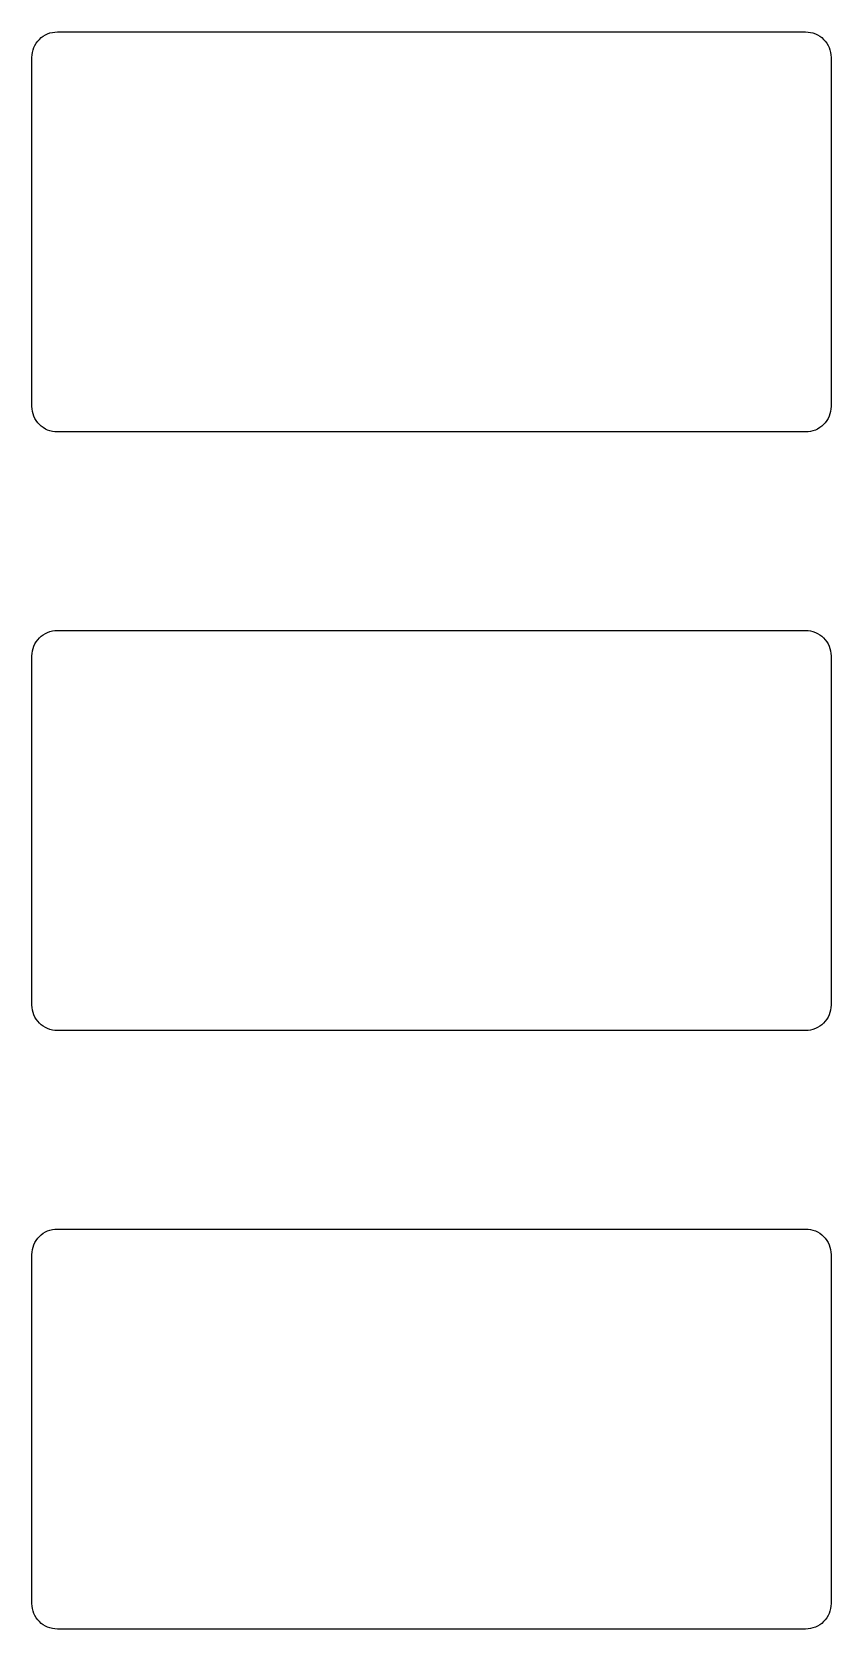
# Model space of a CAD drawing. Extents: x 0.49 to 2.43, y -7.79 to -4.97.
# Drawn here: x 0.9389 to 1.002, y -5.8662 to -5.7401 of the extents above; entities that cross this region are included whole.
import ezdxf

# ---------------------------------------------------------------- set-up
doc = ezdxf.new("R2010")
doc.units = 0
doc.header["$MEASUREMENT"] = 0
doc.layers.add('BLACK', color=7, linetype='CONTINUOUS')

msp = doc.modelspace()

# ---------------------------------------------------------------- linework, layer by layer
at = {"layer": 'BLACK', "linetype": 'CONTINUOUS'}
for p, q in [((0.939393, -5.74085), (0.939525, -5.74071)), ((0.939525, -5.74071), (0.939671, -5.74057)), ((0.939671, -5.74057), (0.939829, -5.74046)), ((0.939829, -5.74046), (0.939998, -5.74036)), ((0.939998, -5.74036), (0.940176, -5.74027)), ((0.940176, -5.74027), (0.940362, -5.7402)), ((0.940362, -5.7402), (0.940553, -5.74016)), ((0.940553, -5.74016), (0.940748, -5.74013)), ((0.940748, -5.74013), (0.940945, -5.74012)), ((0.940945, -5.74012), (1, -5.74012)), ((1, -5.74012), (1.0002, -5.74013)), ((1.0002, -5.74013), (1.00039, -5.74016)), ((1.00039, -5.74016), (1.00058, -5.7402)), ((1.00058, -5.7402), (1.00077, -5.74027)), ((1.00077, -5.74027), (1.00095, -5.74036)), ((1.00095, -5.74036), (1.00112, -5.74046)), ((1.00112, -5.74046), (1.00127, -5.74057)), ((1.00127, -5.74057), (1.00142, -5.74071)), ((1.00142, -5.74071), (1.00155, -5.74085)), ((0.938937, -5.74213), (0.938947, -5.74193)), ((0.938947, -5.74193), (0.938976, -5.74173)), ((0.938976, -5.74173), (0.939023, -5.74154)), ((0.939023, -5.74154), (0.93909, -5.74136)), ((0.93909, -5.74136), (0.939174, -5.74118)), ((0.939174, -5.74118), (0.939275, -5.74101)), ((0.939275, -5.74101), (0.939393, -5.74085)), ((1.00155, -5.74085), (1.00167, -5.74101)), ((1.00167, -5.74101), (1.00177, -5.74118)), ((1.00177, -5.74118), (1.00186, -5.74136)), ((1.00186, -5.74136), (1.00192, -5.74154)), ((1.00192, -5.74154), (1.00197, -5.74173)), ((1.00197, -5.74173), (1.002, -5.74193)), ((1.002, -5.74193), (1.00201, -5.74213)), ((0.938937, -5.76969), (0.938937, -5.74213)), ((1.00201, -5.74213), (1.00201, -5.76969)), ((0.938947, -5.76988), (0.938937, -5.76969)), ((1.00201, -5.76969), (1.002, -5.76988)), ((0.938976, -5.77008), (0.938947, -5.76988)), ((0.939023, -5.77027), (0.938976, -5.77008)), ((0.93909, -5.77045), (0.939023, -5.77027)), ((0.939174, -5.77063), (0.93909, -5.77045)), ((0.939275, -5.7708), (0.939174, -5.77063)), ((0.939393, -5.77096), (0.939275, -5.7708)), ((0.939525, -5.7711), (0.939393, -5.77096)), ((1.00155, -5.77096), (1.00142, -5.7711)), ((1.00167, -5.7708), (1.00155, -5.77096)), ((1.00177, -5.77063), (1.00167, -5.7708)), ((1.00186, -5.77045), (1.00177, -5.77063)), ((1.00192, -5.77027), (1.00186, -5.77045)), ((1.00197, -5.77008), (1.00192, -5.77027)), ((1.002, -5.76988), (1.00197, -5.77008)), ((0.939671, -5.77124), (0.939525, -5.7711)), ((0.939829, -5.77135), (0.939671, -5.77124)), ((0.939998, -5.77146), (0.939829, -5.77135)), ((0.940176, -5.77154), (0.939998, -5.77146)), ((0.940362, -5.77161), (0.940176, -5.77154)), ((0.940553, -5.77165), (0.940362, -5.77161)), ((0.940748, -5.77168), (0.940553, -5.77165)), ((0.940945, -5.77169), (0.940748, -5.77168)), ((1, -5.77169), (0.940945, -5.77169)), ((1.0002, -5.77168), (1, -5.77169)), ((1.00039, -5.77165), (1.0002, -5.77168)), ((1.00058, -5.77161), (1.00039, -5.77165)), ((1.00077, -5.77154), (1.00058, -5.77161)), ((1.00095, -5.77146), (1.00077, -5.77154)), ((1.00112, -5.77135), (1.00095, -5.77146)), ((1.00127, -5.77124), (1.00112, -5.77135)), ((1.00142, -5.7711), (1.00127, -5.77124)), ((0.940362, -5.78745), (0.940553, -5.7874)), ((0.940553, -5.7874), (0.940748, -5.78737)), ((0.940748, -5.78737), (0.940945, -5.78736)), ((0.940945, -5.78736), (1, -5.78736)), ((1, -5.78736), (1.0002, -5.78737)), ((1.0002, -5.78737), (1.00039, -5.7874)), ((1.00039, -5.7874), (1.00058, -5.78745)), ((0.939023, -5.78879), (0.93909, -5.7886)), ((0.93909, -5.7886), (0.939174, -5.78842)), ((0.939174, -5.78842), (0.939275, -5.78825)), ((0.939275, -5.78825), (0.939393, -5.7881)), ((0.939393, -5.7881), (0.939525, -5.78795)), ((0.939525, -5.78795), (0.939671, -5.78782)), ((0.939671, -5.78782), (0.939829, -5.7877)), ((0.939829, -5.7877), (0.939998, -5.7876)), ((0.939998, -5.7876), (0.940176, -5.78752)), ((0.940176, -5.78752), (0.940362, -5.78745)), ((1.00058, -5.78745), (1.00077, -5.78752)), ((1.00077, -5.78752), (1.00095, -5.7876)), ((1.00095, -5.7876), (1.00112, -5.7877)), ((1.00112, -5.7877), (1.00127, -5.78782)), ((1.00127, -5.78782), (1.00142, -5.78795)), ((1.00142, -5.78795), (1.00155, -5.7881)), ((1.00155, -5.7881), (1.00167, -5.78825)), ((1.00167, -5.78825), (1.00177, -5.78842)), ((1.00177, -5.78842), (1.00186, -5.7886)), ((1.00186, -5.7886), (1.00192, -5.78879)), ((0.938937, -5.78937), (0.938947, -5.78917)), ((0.938937, -5.81693), (0.938937, -5.78937)), ((0.938947, -5.78917), (0.938976, -5.78898)), ((0.938976, -5.78898), (0.939023, -5.78879)), ((1.00192, -5.78879), (1.00197, -5.78898)), ((1.00197, -5.78898), (1.002, -5.78917)), ((1.002, -5.78917), (1.00201, -5.78937)), ((1.00201, -5.78937), (1.00201, -5.81693)), ((0.938947, -5.81713), (0.938937, -5.81693)), ((0.938976, -5.81732), (0.938947, -5.81713)), ((0.939023, -5.81751), (0.938976, -5.81732)), ((0.93909, -5.8177), (0.939023, -5.81751)), ((1.00192, -5.81751), (1.00186, -5.8177)), ((1.00197, -5.81732), (1.00192, -5.81751)), ((1.002, -5.81713), (1.00197, -5.81732)), ((1.00201, -5.81693), (1.002, -5.81713)), ((0.939174, -5.81788), (0.93909, -5.8177)), ((0.939275, -5.81804), (0.939174, -5.81788)), ((0.939393, -5.8182), (0.939275, -5.81804)), ((0.939525, -5.81835), (0.939393, -5.8182)), ((0.939671, -5.81848), (0.939525, -5.81835)), ((0.939829, -5.8186), (0.939671, -5.81848)), ((0.939998, -5.8187), (0.939829, -5.8186)), ((0.940176, -5.81878), (0.939998, -5.8187)), ((0.940362, -5.81885), (0.940176, -5.81878)), ((0.940553, -5.8189), (0.940362, -5.81885)), ((0.940748, -5.81893), (0.940553, -5.8189)), ((1.00039, -5.8189), (1.0002, -5.81893)), ((1.00058, -5.81885), (1.00039, -5.8189)), ((1.00077, -5.81878), (1.00058, -5.81885)), ((1.00095, -5.8187), (1.00077, -5.81878)), ((1.00112, -5.8186), (1.00095, -5.8187)), ((1.00127, -5.81848), (1.00112, -5.8186)), ((1.00142, -5.81835), (1.00127, -5.81848)), ((1.00155, -5.8182), (1.00142, -5.81835)), ((1.00167, -5.81804), (1.00155, -5.8182)), ((1.00177, -5.81788), (1.00167, -5.81804)), ((1.00186, -5.8177), (1.00177, -5.81788)), ((0.940945, -5.81894), (0.940748, -5.81893)), ((1, -5.81894), (0.940945, -5.81894)), ((1.0002, -5.81893), (1, -5.81894)), ((0.939393, -5.83534), (0.939525, -5.83519)), ((0.939525, -5.83519), (0.939671, -5.83506)), ((0.939671, -5.83506), (0.939829, -5.83494)), ((0.939829, -5.83494), (0.939998, -5.83484)), ((0.939998, -5.83484), (0.940176, -5.83476)), ((0.940176, -5.83476), (0.940362, -5.83469)), ((0.940362, -5.83469), (0.940553, -5.83464)), ((0.940553, -5.83464), (0.940748, -5.83462)), ((0.940748, -5.83462), (0.940945, -5.83461)), ((0.940945, -5.83461), (1, -5.83461)), ((1, -5.83461), (1.0002, -5.83462)), ((1.0002, -5.83462), (1.00039, -5.83464)), ((1.00039, -5.83464), (1.00058, -5.83469)), ((1.00058, -5.83469), (1.00077, -5.83476)), ((1.00077, -5.83476), (1.00095, -5.83484)), ((1.00095, -5.83484), (1.00112, -5.83494)), ((1.00112, -5.83494), (1.00127, -5.83506)), ((1.00127, -5.83506), (1.00142, -5.83519)), ((1.00142, -5.83519), (1.00155, -5.83534)), ((0.938937, -5.83661), (0.938947, -5.83642)), ((0.938947, -5.83642), (0.938976, -5.83622)), ((0.938976, -5.83622), (0.939023, -5.83603)), ((0.939023, -5.83603), (0.93909, -5.83585)), ((0.93909, -5.83585), (0.939174, -5.83567)), ((0.939174, -5.83567), (0.939275, -5.8355)), ((0.939275, -5.8355), (0.939393, -5.83534)), ((1.00155, -5.83534), (1.00167, -5.8355)), ((1.00167, -5.8355), (1.00177, -5.83567)), ((1.00177, -5.83567), (1.00186, -5.83585)), ((1.00186, -5.83585), (1.00192, -5.83603)), ((1.00192, -5.83603), (1.00197, -5.83622)), ((1.00197, -5.83622), (1.002, -5.83642)), ((1.002, -5.83642), (1.00201, -5.83661)), ((0.938937, -5.86417), (0.938937, -5.83661)), ((1.00201, -5.83661), (1.00201, -5.86417)), ((0.938947, -5.86437), (0.938937, -5.86417)), ((1.00201, -5.86417), (1.002, -5.86437)), ((0.938976, -5.86456), (0.938947, -5.86437)), ((0.939023, -5.86476), (0.938976, -5.86456)), ((0.93909, -5.86494), (0.939023, -5.86476)), ((0.939174, -5.86512), (0.93909, -5.86494)), ((0.939275, -5.86529), (0.939174, -5.86512)), ((0.939393, -5.86545), (0.939275, -5.86529)), ((0.939525, -5.86559), (0.939393, -5.86545)), ((1.00155, -5.86545), (1.00142, -5.86559)), ((1.00167, -5.86529), (1.00155, -5.86545)), ((1.00177, -5.86512), (1.00167, -5.86529)), ((1.00186, -5.86494), (1.00177, -5.86512)), ((1.00192, -5.86476), (1.00186, -5.86494)), ((1.00197, -5.86456), (1.00192, -5.86476)), ((1.002, -5.86437), (1.00197, -5.86456)), ((0.939671, -5.86573), (0.939525, -5.86559)), ((0.939829, -5.86584), (0.939671, -5.86573)), ((0.939998, -5.86594), (0.939829, -5.86584)), ((0.940176, -5.86603), (0.939998, -5.86594)), ((0.940362, -5.86609), (0.940176, -5.86603)), ((0.940553, -5.86614), (0.940362, -5.86609)), ((0.940748, -5.86617), (0.940553, -5.86614)), ((0.940945, -5.86618), (0.940748, -5.86617)), ((1, -5.86618), (0.940945, -5.86618)), ((1.0002, -5.86617), (1, -5.86618)), ((1.00039, -5.86614), (1.0002, -5.86617)), ((1.00058, -5.86609), (1.00039, -5.86614)), ((1.00077, -5.86603), (1.00058, -5.86609)), ((1.00095, -5.86594), (1.00077, -5.86603)), ((1.00112, -5.86584), (1.00095, -5.86594)), ((1.00127, -5.86573), (1.00112, -5.86584)), ((1.00142, -5.86559), (1.00127, -5.86573))]:
    msp.add_line(p, q, dxfattribs=at)

doc.saveas('drawing.dxf')
